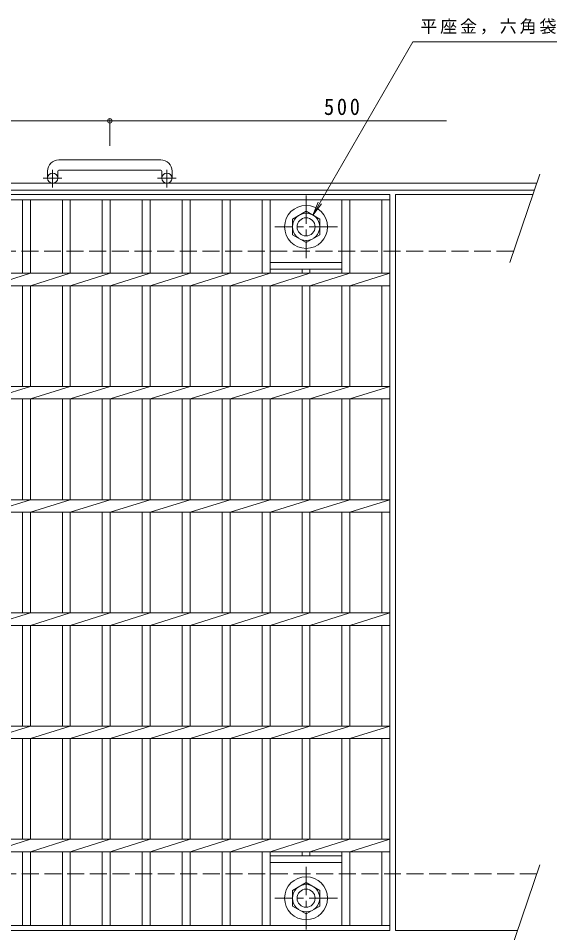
# Model space of a CAD drawing. Units: millimetres, scale not verified. Extents: x -929 to 924, y -686 to 674.
# Drawn here: x -192 to 278, y -163 to 645 of the extents above; entities that cross this region are included whole.
import ezdxf

# ---------------------------------------------------------------- set-up
doc = ezdxf.new("R2010")
doc.units = ezdxf.units.MM
doc.header["$LTSCALE"] = 5
doc.header["$PDMODE"] = 32
doc.header["$PDSIZE"] = 4
doc.linetypes.add('CHAIN1', pattern=[8, 5, -1, 1, -1])
doc.linetypes.add('DASHED3', pattern=[4, 3, -1])
for name, color, linetype, lineweight in [('0-1_躯体', 2, 'Continuous', 9), ('0-2_仕上', 3, 'Continuous', 9), ('0-4_その他', 7, 'Continuous', 9), ('0-5_寸法', 7, 'Continuous', 9)]:
    doc.layers.add(name, color=color, linetype=linetype, lineweight=lineweight)
doc.styles.add('ＭＳ ゴシック', font='')
doc.styles.get('ＭＳ ゴシック').set_extended_font_data('MS Gothic')

msp = doc.modelspace()

# ---------------------------------------------------------------- linework, layer by layer
at = {"layer": '0-1_躯体'}
for p, q in [((-65.846, 519.385), (-155.846, 519.385)), ((-165.846, 509.385), (-165.846, 503.285)), ((-156.846, 509.385), (-156.846, 503.285)), ((-155.846, 510.385), (-65.846, 510.385)), ((-64.846, 509.385), (-64.846, 503.285)), ((-55.846, 509.385), (-55.846, 503.285)), ((269.194, 506.739), (242.591, 428.701)), ((266.483, 498.785), (-860.846, 498.785)), ((264.437, 492.785), (-860.846, 492.785)), ((269.194, -103.262), (242.591, -181.299))]:
    msp.add_line(p, q, dxfattribs=at)
at = {"layer": '0-1_躯体', "linetype": 'CHAIN1'}
for p, q in [((-161.346, 495.177), (-161.346, 510.775)), ((-60.346, 495.177), (-60.346, 510.775)), ((-153.183, 503.285), (-169.59, 503.285)), ((-52.183, 503.285), (-68.59, 503.285)), ((62.655, 487.921), (62.655, 432.648)), ((90.291, 460.285), (35.018, 460.285)), ((62.655, -105.079), (62.655, -160.352)), ((90.291, -132.716), (35.018, -132.716))]:
    msp.add_line(p, q, dxfattribs=at)
at = {"layer": '0-1_躯体', "linetype": 'DASHED3'}
for p, q in [((246.028, 438.785), (-860.846, 438.785)), ((266.483, -111.216), (-860.846, -111.216))]:
    msp.add_line(p, q, dxfattribs=at)
at = {"layer": '0-1_躯体'}
for points in [[(74.655, 467.212), (74.655, 453.357), (62.655, 446.428), (50.655, 453.357), (50.655, 467.212), (62.655, 474.141)], [(74.655, -139.643), (74.655, -125.787), (62.655, -118.858), (50.655, -125.787), (50.655, -139.643), (62.655, -146.572)]]:
    msp.add_lwpolyline(points, close=True, dxfattribs=at)
for centre, radius in [((-161.346, 503.285), 4.5), ((-60.346, 503.285), 4.5), ((62.655, 460.285), 19), ((62.655, 460.285), 12), ((62.655, 460.285), 8), ((62.655, -132.716), 19), ((62.655, -132.716), 12), ((62.655, -132.716), 8)]:
    msp.add_circle(centre, radius, dxfattribs=at)
for centre, radius, start, end in [((-155.846, 509.385), 10, 90, 180), ((-65.846, 509.385), 10, 0, 90), ((-155.846, 509.385), 1, 90, 180), ((-65.846, 509.385), 1, 0, 90)]:
    msp.add_arc(centre, radius, start, end, dxfattribs=at)
at = {"layer": '0-2_仕上'}
for p, q in [((-858.346, 488.785), (136.655, 488.785)), ((136.655, 488.785), (136.655, -161.215)), ((141.655, 488.785), (263.074, 488.785)), ((141.655, 488.785), (141.655, -161.215)), ((-858.346, 484.285), (136.655, 484.285)), ((-188.046, 484.285), (-188.046, 419.285)), ((-181.045, 484.285), (-181.045, 419.285)), ((-152.746, 484.285), (-152.746, 419.285)), ((-145.746, 484.285), (-145.746, 419.285)), ((-117.446, 484.285), (-117.446, 419.285)), ((-110.446, 484.285), (-110.446, 419.285)), ((-82.146, 484.285), (-82.146, 419.285)), ((-75.145, 484.285), (-75.145, 419.285)), ((-46.846, 484.285), (-46.846, 419.285)), ((-39.846, 484.285), (-39.846, 419.285)), ((-11.546, 484.285), (-11.546, 419.285)), ((-4.545, 484.285), (-4.545, 419.285)), ((23.755, 484.285), (23.755, 419.285)), ((30.755, 484.285), (30.755, 419.285)), ((94.354, 484.285), (94.354, 419.285)), ((101.355, 484.285), (101.355, 419.285)), ((129.654, 484.285), (129.654, 419.285)), ((30.755, 428.785), (94.354, 428.785)), ((30.755, 422.785), (94.354, 422.785)), ((59.054, 422.785), (59.054, 419.285)), ((66.054, 422.785), (66.054, 419.285)), ((-858.346, 419.285), (136.655, 419.285)), ((-216.346, 408.285), (-181.046, 419.285)), ((-181.046, 408.285), (-145.746, 419.285)), ((-145.746, 408.285), (-110.446, 419.285)), ((-110.446, 408.285), (-75.146, 419.285)), ((-75.146, 408.285), (-39.846, 419.285)), ((-39.846, 408.285), (-4.546, 419.285)), ((-4.546, 408.285), (30.754, 419.285)), ((30.755, 408.285), (66.054, 419.285)), ((66.054, 408.285), (101.355, 419.285)), ((101.354, 408.285), (136.654, 419.285)), ((-858.346, 408.285), (136.655, 408.285)), ((-188.046, 408.285), (-188.046, 319.285)), ((-181.045, 408.285), (-181.045, 319.285)), ((-152.746, 408.285), (-152.746, 319.285)), ((-145.746, 408.285), (-145.746, 319.285)), ((-117.446, 408.285), (-117.446, 319.285)), ((-110.446, 408.285), (-110.446, 319.285)), ((-82.146, 408.285), (-82.146, 319.285)), ((-75.145, 408.285), (-75.145, 319.285)), ((-46.846, 408.285), (-46.846, 319.285)), ((-39.846, 408.285), (-39.846, 319.285)), ((-11.546, 408.285), (-11.546, 319.285)), ((-4.545, 408.285), (-4.545, 319.285)), ((23.755, 408.285), (23.755, 319.285)), ((30.755, 408.285), (30.755, 319.285)), ((59.054, 408.285), (59.054, 319.285)), ((66.054, 408.285), (66.054, 319.285)), ((94.354, 408.285), (94.354, 319.285)), ((101.355, 408.285), (101.355, 319.285)), ((129.654, 408.285), (129.654, 319.285)), ((-858.346, 319.285), (136.655, 319.285)), ((-216.346, 308.285), (-181.046, 319.285)), ((-181.046, 308.285), (-145.746, 319.285)), ((-145.746, 308.285), (-110.446, 319.285)), ((-110.446, 308.285), (-75.146, 319.285)), ((-75.146, 308.285), (-39.846, 319.285)), ((-39.846, 308.285), (-4.546, 319.285)), ((-4.546, 308.285), (30.754, 319.285)), ((30.754, 308.285), (66.054, 319.285)), ((66.054, 308.285), (101.354, 319.285)), ((101.354, 308.285), (136.654, 319.285)), ((-858.346, 308.285), (136.655, 308.285)), ((-188.046, 308.285), (-188.046, 219.285)), ((-181.045, 308.285), (-181.045, 219.285)), ((-152.746, 308.285), (-152.746, 219.285)), ((-145.746, 308.285), (-145.746, 219.285)), ((-117.446, 308.285), (-117.446, 219.285)), ((-110.446, 308.285), (-110.446, 219.285)), ((-82.146, 308.285), (-82.146, 219.285)), ((-75.145, 308.285), (-75.145, 219.285)), ((-46.846, 308.285), (-46.846, 219.285)), ((-39.846, 308.285), (-39.846, 219.285)), ((-11.546, 308.285), (-11.546, 219.285)), ((-4.545, 308.285), (-4.545, 219.285)), ((23.755, 308.285), (23.755, 219.285)), ((30.755, 308.285), (30.755, 219.285)), ((59.054, 308.285), (59.054, 219.285)), ((66.054, 308.285), (66.054, 219.285)), ((94.354, 308.285), (94.354, 219.285)), ((101.355, 308.285), (101.355, 219.285)), ((129.654, 308.285), (129.654, 219.285)), ((-858.346, 219.285), (136.655, 219.285)), ((-216.346, 208.285), (-181.046, 219.285)), ((-181.046, 208.285), (-145.746, 219.285)), ((-145.746, 208.285), (-110.446, 219.285)), ((-110.446, 208.285), (-75.146, 219.285)), ((-75.146, 208.285), (-39.846, 219.285)), ((-39.846, 208.285), (-4.546, 219.285)), ((-4.546, 208.285), (30.754, 219.285)), ((30.754, 208.285), (66.054, 219.285)), ((66.054, 208.285), (101.354, 219.285)), ((101.354, 208.285), (136.654, 219.285)), ((-858.346, 208.285), (136.655, 208.285)), ((-188.046, 208.285), (-188.046, 119.285)), ((-181.045, 208.285), (-181.045, 119.285)), ((-152.746, 208.285), (-152.746, 119.285)), ((-145.746, 208.285), (-145.746, 119.285)), ((-117.446, 208.285), (-117.446, 119.285)), ((-110.446, 208.285), (-110.446, 119.285)), ((-82.146, 208.285), (-82.146, 119.285)), ((-75.145, 208.285), (-75.145, 119.285)), ((-46.846, 208.285), (-46.846, 119.285)), ((-39.846, 208.285), (-39.846, 119.285)), ((-11.546, 208.285), (-11.546, 119.285)), ((-4.545, 208.285), (-4.545, 119.285)), ((23.755, 208.285), (23.755, 119.285)), ((30.755, 208.285), (30.755, 119.285)), ((59.054, 208.285), (59.054, 119.285)), ((66.054, 208.285), (66.054, 119.285)), ((94.354, 208.285), (94.354, 119.285)), ((101.355, 208.285), (101.355, 119.285)), ((129.654, 208.285), (129.654, 119.285)), ((-858.346, 119.285), (136.655, 119.285)), ((-216.346, 108.285), (-181.046, 119.285)), ((-181.046, 108.285), (-145.746, 119.285)), ((-145.746, 108.285), (-110.446, 119.285)), ((-110.446, 108.285), (-75.146, 119.285)), ((-75.146, 108.285), (-39.846, 119.285)), ((-39.846, 108.285), (-4.546, 119.285)), ((-4.546, 108.285), (30.754, 119.285)), ((30.754, 108.285), (66.054, 119.285)), ((66.054, 108.285), (101.354, 119.285)), ((101.354, 108.285), (136.654, 119.285)), ((-858.346, 108.285), (136.655, 108.285)), ((-188.046, 108.285), (-188.046, 19.285)), ((-181.045, 108.285), (-181.045, 19.285)), ((-152.746, 108.285), (-152.746, 19.285)), ((-145.746, 108.285), (-145.746, 19.285)), ((-117.446, 108.285), (-117.446, 19.285)), ((-110.446, 108.285), (-110.446, 19.285)), ((-82.146, 108.285), (-82.146, 19.285)), ((-75.145, 108.285), (-75.145, 19.285)), ((-46.846, 108.285), (-46.846, 19.285)), ((-39.846, 108.285), (-39.846, 19.285)), ((-11.546, 108.285), (-11.546, 19.285)), ((-4.545, 108.285), (-4.545, 19.285)), ((23.755, 108.285), (23.755, 19.285)), ((30.755, 108.285), (30.755, 19.285)), ((59.054, 108.285), (59.054, 19.285)), ((66.054, 108.285), (66.054, 19.285)), ((94.354, 108.285), (94.354, 19.285)), ((101.355, 108.285), (101.355, 19.285)), ((129.654, 108.285), (129.654, 19.285)), ((-858.346, 19.285), (136.655, 19.285)), ((-216.346, 8.285), (-181.046, 19.285)), ((-181.046, 8.285), (-145.746, 19.285)), ((-145.746, 8.285), (-110.446, 19.285)), ((-110.446, 8.285), (-75.146, 19.285)), ((-75.146, 8.285), (-39.846, 19.285)), ((-39.846, 8.285), (-4.546, 19.285)), ((-4.546, 8.285), (30.754, 19.285)), ((30.754, 8.285), (66.054, 19.285)), ((66.054, 8.285), (101.354, 19.285)), ((101.354, 8.285), (136.654, 19.285)), ((-858.346, 8.285), (136.655, 8.285)), ((-188.046, 8.285), (-188.046, -80.715)), ((-181.045, 8.285), (-181.045, -80.715)), ((-152.746, 8.285), (-152.746, -80.715)), ((-145.746, 8.285), (-145.746, -80.715)), ((-117.446, 8.285), (-117.446, -80.715)), ((-110.446, 8.285), (-110.446, -80.715)), ((-82.146, 8.285), (-82.146, -80.715)), ((-75.145, 8.285), (-75.145, -80.715)), ((-46.846, 8.285), (-46.846, -80.715)), ((-39.846, 8.285), (-39.846, -80.715)), ((-11.546, 8.285), (-11.546, -80.715)), ((-4.545, 8.285), (-4.545, -80.715)), ((23.755, 8.285), (23.755, -80.715)), ((30.755, 8.285), (30.755, -80.715)), ((59.054, 8.285), (59.054, -80.715)), ((66.054, 8.285), (66.054, -80.715)), ((94.354, 8.285), (94.354, -80.715)), ((101.355, 8.285), (101.355, -80.715)), ((129.654, 8.285), (129.654, -80.715)), ((-858.346, -80.715), (136.655, -80.715)), ((-216.346, -91.715), (-181.046, -80.715)), ((-181.046, -91.715), (-145.746, -80.715)), ((-145.746, -91.715), (-110.446, -80.715)), ((-110.446, -91.715), (-75.146, -80.715)), ((-75.146, -91.715), (-39.846, -80.715)), ((-39.846, -91.715), (-4.546, -80.715)), ((-4.546, -91.715), (30.754, -80.715)), ((30.755, -91.715), (66.054, -80.715)), ((66.054, -91.715), (101.355, -80.715)), ((101.354, -91.715), (136.654, -80.715)), ((-858.346, -91.715), (136.655, -91.715)), ((-188.046, -91.715), (-188.046, -156.715)), ((-181.045, -91.715), (-181.045, -156.715)), ((-152.746, -91.715), (-152.746, -156.715)), ((-145.746, -91.715), (-145.746, -156.715)), ((-117.446, -91.715), (-117.446, -156.715)), ((-110.446, -91.715), (-110.446, -156.715)), ((-82.146, -91.715), (-82.146, -156.715)), ((-75.145, -91.715), (-75.145, -156.715)), ((-46.846, -91.715), (-46.846, -156.715)), ((-39.846, -91.715), (-39.846, -156.715)), ((-11.546, -91.715), (-11.546, -156.715)), ((-4.545, -91.715), (-4.545, -156.715)), ((23.755, -91.715), (23.755, -156.715)), ((30.755, -91.715), (30.755, -156.715)), ((94.354, -95.215), (30.755, -95.215)), ((59.054, -91.715), (59.054, -95.215)), ((66.054, -91.715), (66.054, -95.215)), ((94.354, -91.715), (94.354, -156.715)), ((101.355, -91.715), (101.355, -156.715)), ((129.654, -91.715), (129.654, -156.715)), ((94.354, -101.215), (30.755, -101.215)), ((136.655, -156.715), (-858.346, -156.715)), ((136.655, -161.215), (-858.346, -161.215)), ((141.655, -161.215), (249.438, -161.215))]:
    msp.add_line(p, q, dxfattribs=at)
at = {"layer": '0-4_その他'}
for p, q in [((-860.846, 553.881), (186.654, 553.881)), ((-110.846, 531.885), (-110.846, 555.381))]:
    msp.add_line(p, q, dxfattribs=at)
msp.add_point((-110.846, 553.881), dxfattribs=at)
at = {"layer": '0-5_寸法'}
for q in [(73.438, 482.225), (76.264, 480.594)]:
    msp.add_line((68.655, 470.677), q, dxfattribs=at)
msp.add_lwpolyline([(68.655, 470.677), (157.064, 623.806), (357.294, 623.806)], dxfattribs=at)

# ---------------------------------------------------------------- texts
at = {"layer": '0-4_その他', "color": 2, "insert": (78.432, 558.881), "char_height": 14.66, "attachment_point": 7, "style": 'ＭＳ ゴシック'}
msp.add_mtext('\\T1.27;\\W0.9;500', dxfattribs=at)
at = {"layer": '0-5_寸法', "insert": (163.576, 630.259), "char_height": 11, "attachment_point": 7, "style": 'ＭＳ ゴシック'}
msp.add_mtext('\\T1.17;平座金，六角袋Ｕナット', dxfattribs=at)

doc.saveas('drawing.dxf')
